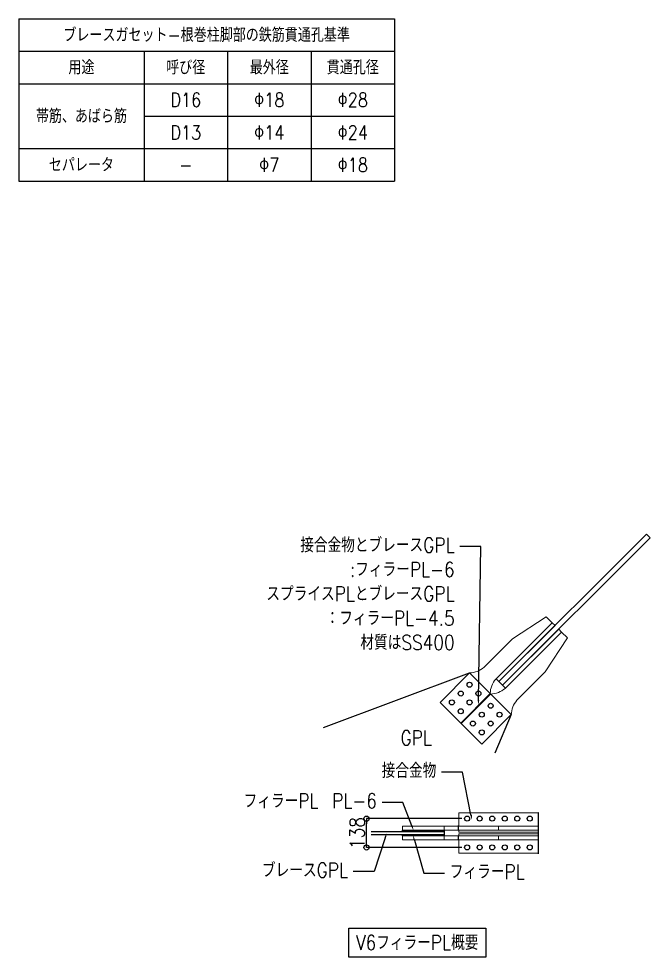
# Model space of a CAD drawing. Extents: x -668440 to 1010955, y -1678500 to 210463.
# Drawn here: x -61533 to -16159, y -1361478 to -1294029 of the extents above; entities that cross this region are included whole.
import ezdxf
from ezdxf import colors
from ezdxf.entities.mleader import LeaderData, LeaderLine
from ezdxf.math import Vec2, Vec3

# ---------------------------------------------------------------- set-up
doc = ezdxf.new("R2010")
doc.units = 0
doc.header["$MEASUREMENT"] = 0
doc.linetypes.add('DASHED2', pattern=[0.375, 0.25, -0.125])
doc.layers.get('0').update_dxf_attribs({"color": 3, "linetype": 'CONTINUOUS'})
doc.layers.get('Defpoints').update_dxf_attribs({"color": 251, "linetype": 'CONTINUOUS'})
doc.layers.add('注記', color=3, linetype='CONTINUOUS')
doc.styles.add('DRACAD', font='txt', dxfattribs={"width": 0.85, "bigfont": 'extfont2'})
doc.dimstyles.new('MYDIM', dxfattribs={"dimtxt": 120, "dimasz": 20, "dimexe": 1.25, "dimexo": 50, "dimgap": 50, "dimtad": 1, "dimdec": 4, "dimdsep": 46, "dimtxsty": 'DRACAD', "dimblk": 'ORIGIN', "dimcen": 2.5, "dimadec": 0, "dimazin": 0, "dimtfac": 1, "dimtdec": 4, "dimtmove": 0, "dimatfit": 3, "dimfxl": 1, "dimtolj": 1, "dimtzin": 0, "dimarcsym": 0})

# ---------------------------------------------------------------- blocks, each defined once
blk = doc.blocks.new('_ORIGIN')
at = {"color": 0, "linetype": 'ByBlock', "lineweight": -2}
blk.add_line((0, 0), (-1, 0), dxfattribs=at)
blk.add_circle((0, 0), 0.5, dxfattribs=at)
blk = doc.blocks.new('*D10271')
at = {"layer": 'Defpoints', "color": 0, "lineweight": -2}
for p, q in [((268836.7, -230190.8), (267921.7, -230190.8)), ((267922.9, -230416.8), (267922.9, -230240.8)), ((268836.7, -230466.8), (267921.7, -230466.8))]:
    blk.add_line(p, q, dxfattribs=at)
at = {"layer": 'Defpoints', "color": 0}
for p in [(267922.9, -230190.8), (268886.7, -230190.8), (268886.7, -230466.8)]:
    blk.add_point(p, dxfattribs=at)
at = {"layer": 'Defpoints', "color": 0, "linetype": 'ByBlock', "lineweight": -2, "xscale": 50, "yscale": 50, "zscale": 50}
for p, rotation in [((267922.9, -230190.8), 90), ((267922.9, -230466.8), 270)]:
    blk.add_blockref('_ORIGIN', p, dxfattribs=dict(at, rotation=rotation))
at = {"layer": 'Defpoints', "color": 0, "insert": (267832.9, -230328.8), "char_height": 140, "attachment_point": 5, "rotation": 90, "style": 'DRACAD'}
blk.add_mtext('\\A1;138', dxfattribs=at)
blk = doc.blocks.new('ブレースリスト')
at = {"layer": 'Defpoints', "lineweight": 18}
for p, q in [((269161.62747, -228853.84298), (269701.85705, -228313.6134)), ((269161.62747, -228853.84298), (269701.85705, -228313.6134)), ((268666.66876, -230300.83165), (268666.66876, -230262.83165)), ((268666.66876, -230356.83165), (268666.66876, -230394.83165)), ((269186.66876, -230394.83165), (269186.66876, -230356.83165))]:
    blk.add_line(p, q, dxfattribs=at)
at = {"layer": 'Defpoints'}
for p, q in [((267511.82728, -229318.09252), (268909.89746, -228794.44601)), ((268909.89746, -228794.44601), (268627.05474, -229077.28872)), ((269310.11989, -229194.66845), (268909.89746, -228794.44601)), ((268627.05474, -229077.28872), (269027.27718, -229477.51116)), ((269027.27718, -229477.51116), (269310.11989, -229194.66845)), ((269310.11989, -229194.66845), (269152.0056, -229563.19951))]:
    blk.add_line(p, q, dxfattribs=at)
at = {"layer": 'Defpoints', "linetype": 'DASHED2'}
blk.add_line((269566.66876, -230128.83165), (269566.66876, -230528.83165), dxfattribs=at)
at = {"layer": 'Defpoints', "ltscale": 2}
for p, q in [((268802.66876, -230294.83165), (268802.66876, -230256.83165)), ((268802.66876, -230394.83165), (268802.66876, -230356.83165))]:
    blk.add_line(p, q, dxfattribs=at)
at = {"layer": 'Defpoints', "linetype": 'Continuous'}
blk.add_lwpolyline([(270605.53952, -227463.67105), (269191.32595, -228877.88461), (269226.68129, -228913.23995), (270640.89486, -227499.02639)], close=True, dxfattribs=at)
at = {"layer": 'Defpoints', "lineweight": 18}
for points in [[(269161.62747, -228853.84298, 0.1740334157), (269107.88735, -228992.43591), (268825.04464, -229275.27862), (268627.05474, -229077.28872), (268909.89746, -228794.44601, 0.1740334157), (269048.49038, -228740.70589), (269320.01939, -228469.17689), (269645.28851, -228257.04486), (269701.85705, -228313.6134), (269728.72711, -228340.48346), (269191.32595, -228877.88461), (269164.4559, -228851.01455)], [(269790.9525, -228402.70885), (269847.52105, -228459.2774), (269635.38901, -228784.54652), (269363.86001, -229056.07552, 0.1740334157), (269310.11989, -229194.66845), (269027.27718, -229477.51116), (268829.28728, -229279.52126), (269112.12999, -228996.67855, 0.1740334157), (269250.72292, -228942.93843)]]:
    blk.add_lwpolyline(points, format="xyb", dxfattribs=at)
for points in [[(269250.72292, -228942.93843), (269790.9525, -228402.70885), (269764.08245, -228375.8388), (269226.68129, -228913.23995), (269253.55135, -228940.11001)], [(268806.66876, -230300.83165), (268806.66876, -230320.83165), (269566.66876, -230320.83165), (269566.66876, -230134.83165), (268806.66876, -230134.83165), (268806.66876, -230262.83165)], [(269566.66876, -230262.83165), (268266.66876, -230262.83165), (268266.66876, -230300.83165), (269566.66876, -230300.83165)], [(269566.66876, -230394.83165), (268266.66876, -230394.83165), (268266.66876, -230356.83165), (269566.66876, -230356.83165)], [(268806.66876, -230356.83165), (268806.66876, -230336.83165), (269566.66876, -230336.83165), (269566.66876, -230522.83165), (268806.66876, -230522.83165), (268806.66876, -230394.83165)]]:
    blk.add_lwpolyline(points, dxfattribs=at)
at = {"layer": 'Defpoints'}
blk.add_lwpolyline([(267966.66876, -230312.83165), (268666.66876, -230312.83165), (268666.66876, -230344.83165), (267966.66876, -230344.83165)], dxfattribs=at)
for points in [[(268666.66876, -230312.83165), (268266.66876, -230312.83165), (268266.66876, -230300.83165), (268666.66876, -230300.83165)], [(268666.66876, -230356.83165), (268266.66876, -230356.83165), (268266.66876, -230344.83165), (268666.66876, -230344.83165)]]:
    blk.add_lwpolyline(points, close=True, dxfattribs=at)
at = {"layer": 'Defpoints', "lineweight": 18}
blk.add_lwpolyline([(269186.66876, -230262.83165), (269186.66876, -230300.83165)], close=True, dxfattribs=at)
at = {"layer": 'Defpoints', "ltscale": 2.5}
for centre in [(268909.89746, -228907.5831), (268740.19183, -229077.28872), (268825.04464, -228992.43591), (268909.89746, -229077.28872), (268994.75027, -228992.43591), (268825.04464, -229162.14154), (269112.12999, -229109.81563), (269027.27718, -229194.66845), (269196.98281, -229194.66845), (268942.42437, -229279.52126), (269112.12999, -229279.52126), (269027.27718, -229364.37408), (268886.66876, -230190.83165), (269006.66876, -230190.83165), (269126.66876, -230190.83165), (269246.66876, -230190.83165), (269366.66876, -230190.83165), (269486.66876, -230190.83165), (268886.66876, -230466.83165), (269006.66876, -230466.83165), (269126.66876, -230466.83165), (269246.66876, -230466.83165), (269366.66876, -230466.83165), (269486.66876, -230466.83165)]:
    blk.add_circle(centre, 24, dxfattribs=at)
at = {"layer": 'Defpoints', "insert": (268248.14463, -229347.21754), "char_height": 140, "attachment_point": 1, "style": 'DRACAD'}
blk.add_mtext('GPL', dxfattribs=at)
at = {"layer": 'Defpoints', "insert": (268408.36976, -231379.36338), "char_height": 140, "attachment_point": 5, "style": 'DRACAD', "bg_fill": 16, "box_fill_scale": 1.5, "bg_fill_color": 257, "bg_fill_transparency": 0}
blk.add_mtext('V6フィラーPL概要', dxfattribs=at)
at = {"layer": 'Defpoints'}
dim = blk.add_linear_dim(base=(267922.91281, -230190.83165), p1=(268886.66876, -230466.83165), p2=(268886.66876, -230190.83165), angle=90, dimstyle='MYDIM', override={"dimtxt": 140, "dimasz": 50, "dimexo": 50, "dimgap": 20, "dimlfac": 0.5, "dimtmove": 0}, dxfattribs=at)
dim.commit()
dim.dimension.update_dxf_attribs({"geometry": '*D10271', "text_midpoint": (267922.91281, -230328.83165), "dimtype": 160})
ml = blk.add_multileader_mtext('Standard', dxfattribs=at)
ml.set_content('接合金物とブレースGPL\\P:フィラーPL-6\\PスプライスPLとブレースGPL\\P：フィラーPL-4.5\\P材質はSS400', style='DRACAD')
ml.set_leader_properties()
ml.build(insert=Vec2(0, 0))
ml.multileader.update_dxf_attribs({"dogleg_length": 200, "arrow_head_size": 50})
ctx = ml.context
ctx.base_point, ctx.char_height, ctx.arrow_head_size, ctx.landing_gap_size, ctx.plane_origin = Vec3(266743.2835, -227583.67588), 140, 50, 50, Vec3(267843.73863, -227911.09756)
ctx.text_align_type = 2
notes = []
notes.append((ctx, [(0, (1, 1, 0), (269016.70017, -227583.67588), (-1, 0), 200, [(0, [(268994.75027, -229102.59118)], 0, [])])]))
ctx.mtext.insert, ctx.mtext.alignment, ctx.mtext.flow_direction = Vec3(268766.70017, -227499.67588), 3, 5
ml = blk.add_multileader_mtext('Standard', dxfattribs=at)
ml.set_content('接合金物', style='DRACAD')
ml.set_leader_properties()
ml.build(insert=Vec2(0, 0))
ml.multileader.update_dxf_attribs({"dogleg_length": 200, "arrow_head_size": 50})
ctx = ml.context
ctx.base_point, ctx.char_height, ctx.arrow_head_size, ctx.landing_gap_size, ctx.plane_origin = Vec3(268004.10351, -229745.01011), 140, 50, 50, Vec3(267809.35665, -229575.47968)
ctx.text_align_type = 2
notes.append((ctx, [(0, (1, 1, 0), (268841.58684, -229745.01011), (-1, 0), 200, [(0, [(268933.42863, -230202.67739)], 0, [])])]))
ctx.mtext.insert, ctx.mtext.alignment, ctx.mtext.flow_direction = Vec3(268591.58684, -229661.01011), 3, 5
ml = blk.add_multileader_mtext('Standard', dxfattribs=at)
ml.set_content('フィラーPL\u3000PL-6', style='DRACAD')
ml.set_leader_properties()
ml.build(insert=Vec2(0, 0))
ml.multileader.update_dxf_attribs({"dogleg_length": 200, "arrow_head_size": 50})
ctx = ml.context
ctx.base_point, ctx.char_height, ctx.arrow_head_size, ctx.landing_gap_size, ctx.plane_origin = Vec3(266599.62033, -230035.32126), 140, 50, 50, Vec3(267056.48906, -229722.24809)
ctx.text_align_type = 2
notes.append((ctx, [(0, (1, 1, 0), (268272.087, -230035.32126), (-1, 0), 200, [(0, [(268374.46893, -230306.23435)], 0, [])])]))
ctx.mtext.insert, ctx.mtext.alignment, ctx.mtext.flow_direction = Vec3(268022.087, -229951.32126), 3, 5
ml = blk.add_multileader_mtext('Standard', dxfattribs=at)
ml.set_content('ブレースGPL', style='DRACAD')
ml.set_leader_properties()
ml.build(insert=Vec2(0, 0))
ml.multileader.update_dxf_attribs({"dogleg_length": 200, "arrow_head_size": 50})
ctx = ml.context
ctx.base_point, ctx.char_height, ctx.arrow_head_size, ctx.landing_gap_size, ctx.plane_origin = Vec3(266818.90911, -230698.85631), 140, 50, 50, Vec3(266882.54132, -230238.65546)
ctx.text_align_type = 2
notes.append((ctx, [(0, (1, 1, 0), (267995.54244, -230698.85631), (-1, 0), 200, [(0, [(268116.78205, -230328.79975)], 0, [])])]))
ctx.mtext.insert, ctx.mtext.alignment, ctx.mtext.flow_direction = Vec3(267745.54244, -230614.85631), 3, 5
ml = blk.add_multileader_mtext('Standard', dxfattribs=at)
ml.set_content('フィラーPL', style='DRACAD')
ml.set_leader_properties()
ml.build(insert=Vec2(0, 0))
ml.multileader.update_dxf_attribs({"dogleg_length": 200, "arrow_head_size": 50})
ctx = ml.context
ctx.base_point, ctx.char_height, ctx.arrow_head_size, ctx.landing_gap_size, ctx.plane_origin = Vec3(268670.67644, -230713.58473), 140, 50, 50, Vec3(268524.17316, -230379.988)
notes.append((ctx, [(0, (1, 1, 0), (268470.67644, -230713.58473), (1, 0), 200, [(0, [(268367.45487, -230349.79562)], 0, [])])]))
ctx.mtext.insert, ctx.mtext.flow_direction = Vec3(268720.67644, -230629.58473), 5
for ctx, leaders in notes:
    for number, flags, end, landing, length, lines in leaders:
        leader = LeaderData()
        leader.index, (leader.has_last_leader_line, leader.has_dogleg_vector, leader.attachment_direction) = number, flags
        leader.last_leader_point, leader.dogleg_vector, leader.dogleg_length = Vec3(end), Vec3(landing), length
        for number, points, colour, breaks in lines:
            line = LeaderLine()
            line.index, line.vertices, line.color, line.breaks = number, Vec3.list(points), colors.encode_raw_color(colour), breaks
            leader.lines.append(line)
        ctx.leaders.append(leader)

msp = doc.modelspace()

# ---------------------------------------------------------------- linework, layer by layer
at = {"layer": '注記'}
for p, q in [((-61532.57628, -1294028.79431), (-34532.57628, -1294028.79431)), ((-61532.57628, -1294028.79431), (-61532.57628, -1296362.12764)), ((-34532.57628, -1294028.79431), (-34532.57628, -1296362.12764)), ((-61532.57628, -1296362.12764), (-52532.57628, -1296362.12764)), ((-61532.57628, -1296362.12764), (-61532.57628, -1305695.46097)), ((-52532.57628, -1296362.12764), (-34532.57628, -1296362.12764)), ((-52532.57628, -1296362.12764), (-52532.57628, -1305695.46097)), ((-46532.57628, -1296362.12764), (-46532.57628, -1305695.46097)), ((-40532.57628, -1296362.12764), (-40532.57628, -1305695.46097)), ((-34532.57628, -1296362.12764), (-34532.57628, -1305695.46097)), ((-61532.57628, -1298695.46097), (-34532.57628, -1298695.46097)), ((-61532.57628, -1298695.46097), (-61532.57628, -1303362.12764)), ((-52532.57628, -1301028.79431), (-34532.57628, -1301028.79431)), ((-61532.57628, -1303362.12764), (-34532.57628, -1303362.12764)), ((-61532.57628, -1303362.12764), (-61532.57628, -1305695.46097)), ((-61532.57628, -1305695.46097), (-34532.57628, -1305695.46097))]:
    msp.add_line(p, q, dxfattribs=at)

# ---------------------------------------------------------------- block references
at = {"xscale": 7.500000000000021, "yscale": 7.500000000000021, "zscale": 7.500000000000021}
msp.add_blockref('ブレースリスト', (-2045965.80363, 374916.15978), dxfattribs=at)

# ---------------------------------------------------------------- texts
at = {"layer": '注記', "char_height": 1000, "attachment_point": 5, "style": 'DRACAD'}
for s, insert, width in [('ブレースガセット-根巻柱脚部の鉄筋貫通孔基準', (-48032.57628, -1295195.46097), 26000), ('用途', (-57032.57628, -1297528.79431), 8000), ('呼び径', (-49532.57628, -1297528.79431), 5000), ('最外径', (-43532.57628, -1297528.79431), 5000), ('貫通孔径', (-37532.57628, -1297528.79431), 5000), ('D16', (-49532.57628, -1299862.12764), 5000), ('Φ18', (-43532.57628, -1299862.12764), 5000), ('Φ28', (-37532.57628, -1299862.12764), 5000), ('帯筋、あばら筋', (-57032.57628, -1301028.79431), 8000), ('D13', (-49532.57628, -1302195.46097), 5000), ('Φ14', (-43532.57628, -1302195.46097), 5000), ('Φ24', (-37532.57628, -1302195.46097), 5000), ('セパレータ', (-57032.57628, -1304528.79431), 8000), ('Φ7', (-43532.57628, -1304528.79431), 5000), ('Φ18', (-37532.57628, -1304528.79431), 5000), ('-', (-49532.57628, -1304528.79431), 5000)]:
    msp.add_mtext(s, dxfattribs=dict(at, insert=insert, width=width))

doc.saveas('drawing.dxf')
